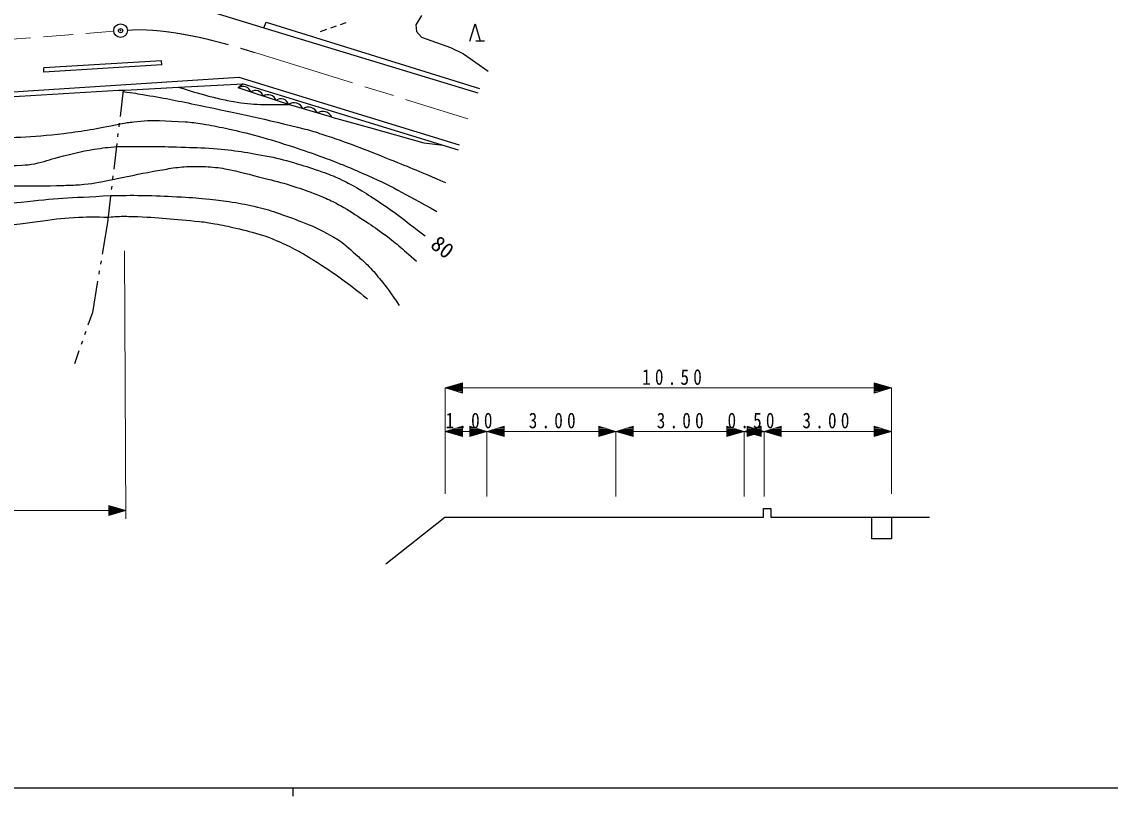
# Model space of a CAD drawing. Units: millimetres, scale not verified. Extents: x 40000 to 680000, y 20000 to 380000.
# Drawn here: x 236246 to 363711, y 204000 to 294734 of the extents above; entities that cross this region are included whole.
import ezdxf
from ezdxf.enums import TextEntityAlignment as Align

# ---------------------------------------------------------------- set-up
doc = ezdxf.new("R2010")
doc.units = ezdxf.units.MM
doc.header["$LTSCALE"] = 1000
doc.header["$PDMODE"] = 32
doc.header["$PDSIZE"] = 500
doc.linetypes.add('CHAIN', pattern=[18.5, 12, -1.5, 3.5, -1.5])
for name, color, linetype, lineweight in [('M-BGD', 7, 'Continuous', 25), ('M-BMK', 2, 'CHAIN', 13), ('M-BMK-SRVR', 3, 'Continuous', 25), ('M-STR-HTXT', 7, 'Continuous', 13), ('M-STR-STRD', 7, 'Continuous', 25), ('M-TTL-BAND', 7, 'Continuous', 25)]:
    doc.layers.add(name, color=color, linetype=linetype, lineweight=lineweight)
doc.layers.add('M-OTRS', color=6, linetype='Continuous')
doc.styles.add('ＭＳ ゴシック', font='')
doc.styles.get('ＭＳ ゴシック').set_extended_font_data('MS Gothic')

msp = doc.modelspace()

# ---------------------------------------------------------------- linework, layer by layer
at = {"layer": 'M-BGD'}
for p, q in [((247592, 299269), (264610, 294019)), ((264610, 294019), (264864, 294697)), ((264864, 294697), (289840, 286907)), ((274188, 294607), (273527, 294379)), ((283067, 295459), (282390, 294358)), ((288725, 292478), (289325, 294478)), ((289325, 294478), (289925, 292478)), ((264610, 294019), (289671, 286399)), ((271920, 293823), (271179, 293567)), ((273054, 294215), (272393, 293987)), ((282390, 294358), (282474, 293596)), ((282474, 293596), (283067, 292919)), ((283067, 292919), (286454, 291733)), ((290425, 292478), (289425, 292478)), ((286454, 291733), (287978, 290971)), ((287978, 290971), (290856, 288939)), ((218670, 285446), (261646, 288262)), ((261646, 288262), (287470, 280303)), ((248354, 286738), (254619, 287077)), ((254619, 287077), (262175, 287470)), ((262175, 287470), (261599, 286974)), ((262175, 287470), (287352, 279723)), ((222954, 285214), (247592, 286738)), ((247592, 286738), (248052, 286724)), ((248118, 286727), (247750, 283631)), ((248052, 286724), (248354, 286738)), ((272550, 283553), (276960, 282333)), ((247655, 282836), (247608, 282439)), ((276960, 282333), (283346, 280565)), ((247372, 280453), (247017, 277474)), ((247514, 281645), (247466, 281247)), ((283346, 280565), (285583, 280267)), ((246923, 276680), (246875, 276282)), ((246781, 275488), (246734, 275091)), ((246639, 274296), (246271, 271200)), ((246271, 271200), (245657, 267517)), ((245525, 266728), (245460, 266333)), ((245328, 265544), (245262, 265150)), ((245131, 264361), (244517, 260678)), ((244517, 260678), (243998, 259187)), ((243735, 258431), (243603, 258054)), ((243340, 257298), (243208, 256920)), ((242945, 256165), (242426, 254674)), ((323112, 236709), (323112, 237702)), ((323112, 237702), (323966, 237702)), ((323966, 237702), (323966, 236709)), ((278882, 231221), (285776, 236709)), ((285776, 236709), (323112, 236709)), ((323966, 236709), (342543, 236709)), ((335795, 234155), (335795, 236709)), ((338108, 236709), (338108, 234155)), ((338108, 234155), (335795, 234155))]:
    msp.add_line(p, q, dxfattribs=at)
msp.add_lwpolyline([(272550, 283553), (267488, 285045), (261599, 286974)], dxfattribs=at)
for centre, radius, start, end in [((262164, 286210), 950, 17.24349, 126.4781), ((263636, 285728), 950, 17.24349, 126.4781), ((265108, 285245), 950, 17.24349, 126.4781), ((266581, 284763), 950, 17.24349, 126.4781), ((268115, 284061), 1167, 24.65855, 122.49006), ((269802, 283563), 1167, 24.65855, 122.49006), ((271489, 283066), 1167, 24.65855, 122.49006)]:
    msp.add_arc(centre, radius, start, end, dxfattribs=at)
for points, knots in [([(254619, 287077), (256552, 286472), (257076, 286282), (258683, 285891), (259408, 285715), (259814, 285613), (260546, 285468), (263211, 284941), (264262, 285074), (267488, 285045)], [0, 0, 0, 0, 1, 1, 1, 2, 2, 2, 3, 3, 3, 3]), ([(248100, 286569), (249408, 286379), (249752, 286320), (250809, 286145), (253234, 285745), (254582, 285457), (256990, 284960), (261869, 283952), (264598, 283358), (269436, 282166), (270208, 281976), (270627, 281820), (271383, 281573), (274537, 280545), (276259, 279834), (279342, 278610), (281905, 277592), (282736, 277244), (285861, 275901)], [0, 0, 0, 0, 1, 1, 1, 2, 2, 2, 3, 3, 3, 4, 4, 4, 5, 5, 5, 6, 6, 6, 6]), ([(247761, 282759), (248502, 282914), (248739, 282930), (249370, 283013), (251698, 283316), (253035, 283108), (255381, 283013), (256180, 282980), (256622, 282878), (257413, 282759), (258478, 282598), (259070, 282478), (260122, 282251), (261385, 281977), (262092, 281823), (263340, 281489), (265007, 281042), (265929, 280746), (267573, 280219), (268937, 279781), (269697, 279520), (271044, 279033), (272009, 278685), (272548, 278485), (273500, 278102), (274531, 277687), (275105, 277446), (276124, 277001), (279636, 275470), (280751, 274752), (284845, 272514)], [0, 0, 0, 0, 1, 1, 1, 2, 2, 2, 3, 3, 3, 4, 4, 4, 5, 5, 5, 6, 6, 6, 7, 7, 7, 8, 8, 8, 9, 9, 9, 10, 10, 10, 10]), ([(218551, 279626), (221046, 280424), (221916, 280662), (224139, 280981), (226824, 281366), (228371, 280966), (231082, 281065), (235021, 281210), (237247, 281154), (241157, 281658), (243751, 281992), (244665, 282134), (247761, 282759)], [0, 0, 0, 0, 1, 1, 1, 2, 2, 2, 3, 3, 3, 4, 4, 4, 4]), ([(217958, 275985), (218827, 276334), (219087, 276417), (219821, 276663), (221502, 277226), (222488, 277402), (224224, 277763), (225071, 277940), (225561, 277964), (226425, 278017), (228373, 278137), (229469, 277950), (231420, 277933), (233305, 277916), (234365, 277813), (236246, 277933), (236844, 277971), (237183, 277984), (237770, 278102), (238879, 278325), (239466, 278592), (240564, 278864), (242177, 279263), (243072, 279538), (244713, 279795), (245799, 279966), (246182, 280016), (247507, 280134)], [0, 0, 0, 0, 1, 1, 1, 2, 2, 2, 3, 3, 3, 4, 4, 4, 5, 5, 5, 6, 6, 6, 7, 7, 7, 8, 8, 8, 9, 9, 9, 9]), ([(247507, 280134), (251061, 280131), (251997, 280150), (254873, 280049), (256362, 279997), (257198, 279994), (258683, 279880), (261248, 279683), (262677, 279436), (265202, 278949), (266510, 278696), (267228, 278483), (268504, 278102), (269637, 277764), (270272, 277574), (271383, 277171), (272220, 276867), (272691, 276697), (273500, 276324), (274279, 275965), (274707, 275741), (275447, 275308), (276358, 274775), (276849, 274445), (277733, 273869), (280071, 272344), (280793, 271716), (283490, 269635)], [0, 0, 0, 0, 1, 1, 1, 2, 2, 2, 3, 3, 3, 4, 4, 4, 5, 5, 5, 6, 6, 6, 7, 7, 7, 8, 8, 8, 9, 9, 9, 9]), ([(246914, 276239), (249558, 276802), (250256, 276975), (252418, 277340), (253243, 277479), (253703, 277579), (254534, 277679), (254930, 277726), (255153, 277741), (255550, 277763), (256409, 277811), (256892, 277789), (257752, 277763), (258216, 277750), (258476, 277729), (258937, 277679), (259369, 277632), (259610, 277591), (260038, 277509), (261842, 277164), (262829, 276858), (264610, 276409), (265839, 276099), (266534, 275944), (267742, 275562), (268809, 275225), (269407, 275032), (270452, 274631), (271088, 274386), (271441, 274238), (272060, 273953), (272665, 273676), (273003, 273515), (273584, 273191), (274675, 272584), (275246, 272176), (276294, 271498), (277172, 270930), (277650, 270590), (278495, 269974), (280127, 268784), (280631, 268291), (282474, 266672)], [0, 0, 0, 0, 1, 1, 1, 2, 2, 2, 3, 3, 3, 4, 4, 4, 5, 5, 5, 6, 6, 6, 7, 7, 7, 8, 8, 8, 9, 9, 9, 10, 10, 10, 11, 11, 11, 12, 12, 12, 13, 13, 13, 14, 14, 14, 14]), ([(217366, 272429), (219944, 273332), (220737, 273588), (222954, 274123), (225559, 274751), (227063, 274926), (229727, 275223), (234166, 275719), (236694, 275383), (241157, 275562), (241885, 275591), (242293, 275593), (243020, 275647), (244554, 275759), (245087, 275898), (246914, 276239)], [0, 0, 0, 0, 1, 1, 1, 2, 2, 2, 3, 3, 3, 4, 4, 4, 5, 5, 5, 5]), ([(216858, 269720), (217870, 270121), (218194, 270199), (219059, 270482), (224219, 272169), (227348, 272228), (232690, 273191), (234035, 273434), (234804, 273463), (236162, 273615), (240248, 274073), (241615, 274090), (246660, 274377)], [0, 0, 0, 0, 1, 1, 1, 2, 2, 2, 3, 3, 3, 4, 4, 4, 4]), ([(246660, 274377), (248697, 274404), (249241, 274412), (250894, 274377), (252482, 274342), (253372, 274304), (254958, 274207), (256249, 274129), (256973, 274086), (258260, 273953), (259288, 273847), (259864, 273778), (260884, 273615), (262050, 273428), (262699, 273293), (263848, 273022), (264856, 272784), (265411, 272605), (266388, 272260), (269152, 271284), (270748, 270747), (273246, 269212), (274306, 268560), (274764, 267999), (275701, 267180), (276106, 266826), (276338, 266631), (276717, 266249), (277311, 265650), (277613, 265285), (278156, 264640), (279132, 263481), (279409, 263022), (280442, 261507)], [0, 0, 0, 0, 1, 1, 1, 2, 2, 2, 3, 3, 3, 4, 4, 4, 5, 5, 5, 6, 6, 6, 7, 7, 7, 8, 8, 8, 9, 9, 9, 10, 10, 10, 11, 11, 11, 11]), ([(216773, 265995), (220923, 267709), (222271, 268189), (225917, 269212), (230796, 270581), (233681, 270727), (238702, 271413), (240348, 271639), (241275, 271768), (242935, 271837), (244290, 271893), (244766, 271889), (246406, 271837)], [0, 0, 0, 0, 1, 1, 1, 2, 2, 2, 3, 3, 3, 4, 4, 4, 4]), ([(246406, 271837), (246888, 271890), (247025, 271898), (247422, 271921), (248149, 271964), (248558, 271946), (249285, 271921), (252335, 271818), (254037, 271624), (257074, 271329), (257773, 271261), (258161, 271191), (258852, 271075), (259818, 270912), (260355, 270792), (261308, 270567), (262541, 270274), (263232, 270101), (264440, 269720), (265149, 269496), (265533, 269331), (266218, 269043), (267132, 268659), (267625, 268400), (268504, 267942), (269254, 267552), (269651, 267290), (270367, 266841), (271820, 265931), (272627, 265404), (274008, 264386), (275089, 263589), (275448, 263308), (276717, 262269)], [0, 0, 0, 0, 1, 1, 1, 2, 2, 2, 3, 3, 3, 4, 4, 4, 5, 5, 5, 6, 6, 6, 7, 7, 7, 8, 8, 8, 9, 9, 9, 10, 10, 10, 11, 11, 11, 11])]:
    msp.add_open_spline(points, degree=3, knots=knots, dxfattribs=at)
at = {"layer": 'M-BMK'}
for p, q in [((169979, 287653), (247015, 293620)), ((263531, 291120), (288497, 283365))]:
    msp.add_line(p, q, dxfattribs=at)
msp.add_open_spline([(248610, 293748), (249764, 293788), (250097, 293804), (251048, 293760), (251900, 293720), (252377, 293671), (253223, 293564), (254572, 293394), (255322, 293243), (256656, 292981), (257763, 292763), (258371, 292586), (259463, 292303), (261065, 291888), (261585, 291717), (263531, 291120)], degree=3, knots=[0, 0, 0, 0, 1, 1, 1, 2, 2, 2, 3, 3, 3, 4, 4, 4, 5, 5, 5, 5], dxfattribs=at)
at = {"layer": 'M-BMK-SRVR'}
msp.add_circle((247812, 293694), 800, dxfattribs=at)
at = {"layer": 'M-OTRS'}
msp.add_point((247812, 293694), dxfattribs=at)
at = {"layer": 'M-STR-HTXT'}
for p, q in [((248450, 236490), (248267, 267881)), ((285844, 251837), (287844, 252437)), ((287844, 251237), (287844, 252437)), ((338086, 251837), (336086, 252437)), ((336086, 252437), (336086, 251237)), ((285844, 239439), (285844, 251837)), ((285844, 251837), (287844, 251237)), ((285844, 251837), (287844, 251837)), ((287844, 251957), (286244, 251957)), ((287844, 251717), (286244, 251717)), ((286644, 252077), (287844, 252077)), ((286644, 251597), (287844, 251597)), ((287844, 252197), (287044, 252197)), ((287844, 251477), (287044, 251477)), ((287444, 252317), (287844, 252317)), ((287444, 251357), (287844, 251357)), ((287844, 251837), (336086, 251837)), ((336486, 252317), (336086, 252317)), ((336086, 252197), (336886, 252197)), ((337286, 252077), (336086, 252077)), ((336086, 251957), (337686, 251957)), ((338086, 251837), (336086, 251237)), ((338086, 251837), (336086, 251837)), ((336086, 251717), (337686, 251717)), ((337286, 251597), (336086, 251597)), ((336086, 251477), (336886, 251477)), ((336486, 251357), (336086, 251357)), ((338086, 239439), (338086, 251837)), ((285844, 246744), (287844, 247344)), ((287844, 246144), (287844, 247344)), ((290726, 246744), (288726, 247344)), ((288726, 247344), (288726, 246144)), ((290726, 246744), (292726, 247344)), ((292726, 246144), (292726, 247344)), ((305827, 246744), (303827, 247344)), ((303827, 247344), (303827, 246144)), ((305827, 246744), (307827, 247344)), ((307827, 246144), (307827, 247344)), ((320828, 246744), (318828, 247344)), ((318828, 247344), (318828, 246144)), ((320828, 246744), (322828, 247344)), ((323178, 246744), (321178, 247344)), ((321178, 247344), (321178, 246144)), ((322828, 246144), (322828, 247344)), ((323178, 246744), (325178, 247344)), ((325178, 246144), (325178, 247344)), ((338086, 246744), (336086, 247344)), ((336086, 247344), (336086, 246144)), ((285844, 246744), (287844, 246144)), ((285844, 246744), (287844, 246744)), ((287844, 246864), (286244, 246864)), ((287844, 246624), (286244, 246624)), ((286644, 246984), (287844, 246984)), ((286644, 246504), (287844, 246504)), ((287844, 247104), (287044, 247104)), ((287844, 246384), (287044, 246384)), ((287444, 247224), (287844, 247224)), ((287444, 246264), (287844, 246264)), ((288726, 246744), (287844, 246744)), ((289126, 247224), (288726, 247224)), ((288726, 247104), (289526, 247104)), ((289926, 246984), (288726, 246984)), ((288726, 246864), (290326, 246864)), ((290726, 246744), (288726, 246144)), ((290726, 246744), (288726, 246744)), ((288726, 246624), (290326, 246624)), ((289926, 246504), (288726, 246504)), ((288726, 246384), (289526, 246384)), ((289126, 246264), (288726, 246264)), ((290726, 239116), (290726, 246744)), ((290726, 246744), (292726, 246144)), ((290726, 246744), (292726, 246744)), ((292726, 246864), (291126, 246864)), ((292726, 246624), (291126, 246624)), ((291526, 246984), (292726, 246984)), ((291526, 246504), (292726, 246504)), ((292726, 247104), (291926, 247104)), ((292726, 246384), (291926, 246384)), ((292326, 247224), (292726, 247224)), ((292326, 246264), (292726, 246264)), ((292726, 246744), (303827, 246744)), ((304227, 247224), (303827, 247224)), ((303827, 247104), (304627, 247104)), ((305027, 246984), (303827, 246984)), ((303827, 246864), (305427, 246864)), ((305827, 246744), (303827, 246144)), ((305827, 246744), (303827, 246744)), ((303827, 246624), (305427, 246624)), ((305027, 246504), (303827, 246504)), ((303827, 246384), (304627, 246384)), ((304227, 246264), (303827, 246264)), ((305827, 239116), (305827, 246744)), ((305827, 246744), (307827, 246144)), ((305827, 246744), (307827, 246744)), ((307827, 246864), (306227, 246864)), ((307827, 246624), (306227, 246624)), ((306627, 246984), (307827, 246984)), ((306627, 246504), (307827, 246504)), ((307827, 247104), (307027, 247104)), ((307827, 246384), (307027, 246384)), ((307427, 247224), (307827, 247224)), ((307427, 246264), (307827, 246264)), ((307827, 246744), (318828, 246744)), ((319228, 247224), (318828, 247224)), ((318828, 247104), (319628, 247104)), ((320028, 246984), (318828, 246984)), ((318828, 246864), (320428, 246864)), ((320828, 246744), (318828, 246144)), ((320828, 246744), (318828, 246744)), ((318828, 246624), (320428, 246624)), ((320028, 246504), (318828, 246504)), ((318828, 246384), (319628, 246384)), ((319228, 246264), (318828, 246264)), ((320828, 239116), (320828, 246744)), ((320828, 246744), (322828, 246144)), ((320828, 246744), (322828, 246744)), ((321578, 247224), (321178, 247224)), ((321178, 247104), (321978, 247104)), ((322378, 246984), (321178, 246984)), ((321178, 246864), (322778, 246864)), ((323178, 246744), (321178, 246144)), ((323178, 246744), (321178, 246744)), ((321178, 246624), (322778, 246624)), ((322378, 246504), (321178, 246504)), ((321178, 246384), (321978, 246384)), ((321578, 246264), (321178, 246264)), ((322828, 246864), (321228, 246864)), ((322828, 246624), (321228, 246624)), ((321628, 246984), (322828, 246984)), ((321628, 246504), (322828, 246504)), ((322828, 247104), (322028, 247104)), ((322828, 246384), (322028, 246384)), ((322428, 247224), (322828, 247224)), ((322428, 246264), (322828, 246264)), ((323178, 239116), (323178, 246744)), ((323178, 246744), (325178, 246144)), ((323178, 246744), (325178, 246744)), ((325178, 246864), (323578, 246864)), ((325178, 246624), (323578, 246624)), ((323978, 246984), (325178, 246984)), ((323978, 246504), (325178, 246504)), ((325178, 247104), (324378, 247104)), ((325178, 246384), (324378, 246384)), ((324778, 247224), (325178, 247224)), ((324778, 246264), (325178, 246264)), ((325178, 246744), (336086, 246744)), ((336486, 247224), (336086, 247224)), ((336086, 247104), (336886, 247104)), ((337286, 246984), (336086, 246984)), ((336086, 246864), (337686, 246864)), ((338086, 246744), (336086, 246144)), ((338086, 246744), (336086, 246744)), ((336086, 246624), (337686, 246624)), ((337286, 246504), (336086, 246504)), ((336086, 246384), (336886, 246384)), ((336486, 246264), (336086, 246264)), ((74955, 237741), (246444, 237471)), ((246445, 238071), (246443, 236871)), ((248444, 237468), (246443, 236871)), ((247644, 237709), (246444, 237711)), ((246444, 237591), (248044, 237588)), ((248444, 237468), (246444, 237471)), ((246444, 237351), (248044, 237348)), ((247644, 237229), (246444, 237231)), ((246444, 237111), (247244, 237110)), ((248444, 237468), (246445, 238071)), ((246845, 237950), (246445, 237951)), ((246445, 237831), (247245, 237830)), ((246843, 236990), (246443, 236991))]:
    msp.add_line(p, q, dxfattribs=at)
at = {"layer": 'M-STR-STRD'}
for p, q in [((252623, 290171), (238812, 289341)), ((252652, 289697), (238825, 288839)), ((252652, 289697), (252623, 290171)), ((238825, 288839), (238812, 289341))]:
    msp.add_line(p, q, dxfattribs=at)
at = {"layer": 'M-TTL-BAND'}
for p, q in [((40000, 205000), (579000, 205000)), ((268000, 205000), (268000, 204000))]:
    msp.add_line(p, q, dxfattribs=at)

# ---------------------------------------------------------------- texts
at = {"layer": 'M-BGD', "style": 'ＭＳ ゴシック'}
msp.add_text('80', height=1833, rotation=322.661, dxfattribs=at).set_placement((283641, 267920), align=Align.BOTTOM_LEFT)
at = {"layer": 'M-STR-HTXT', "char_height": 1833, "attachment_point": 8, "style": 'ＭＳ ゴシック'}
for s, insert in [('\\T1.5;\\W0.8;10.50', (312639, 252172)), ('\\T1.5;\\W0.8;1.00', (288868, 247079)), ('\\T1.5;\\W0.8;3.00', (298609, 247079)), ('\\T1.5;\\W0.8;3.00', (313600, 247079)), ('\\T1.5;\\W0.8;0.50', (321893, 247079)), ('\\T1.5;\\W0.8;3.00', (330664, 247079))]:
    msp.add_mtext(s, dxfattribs=dict(at, insert=insert))

doc.saveas('drawing.dxf')
